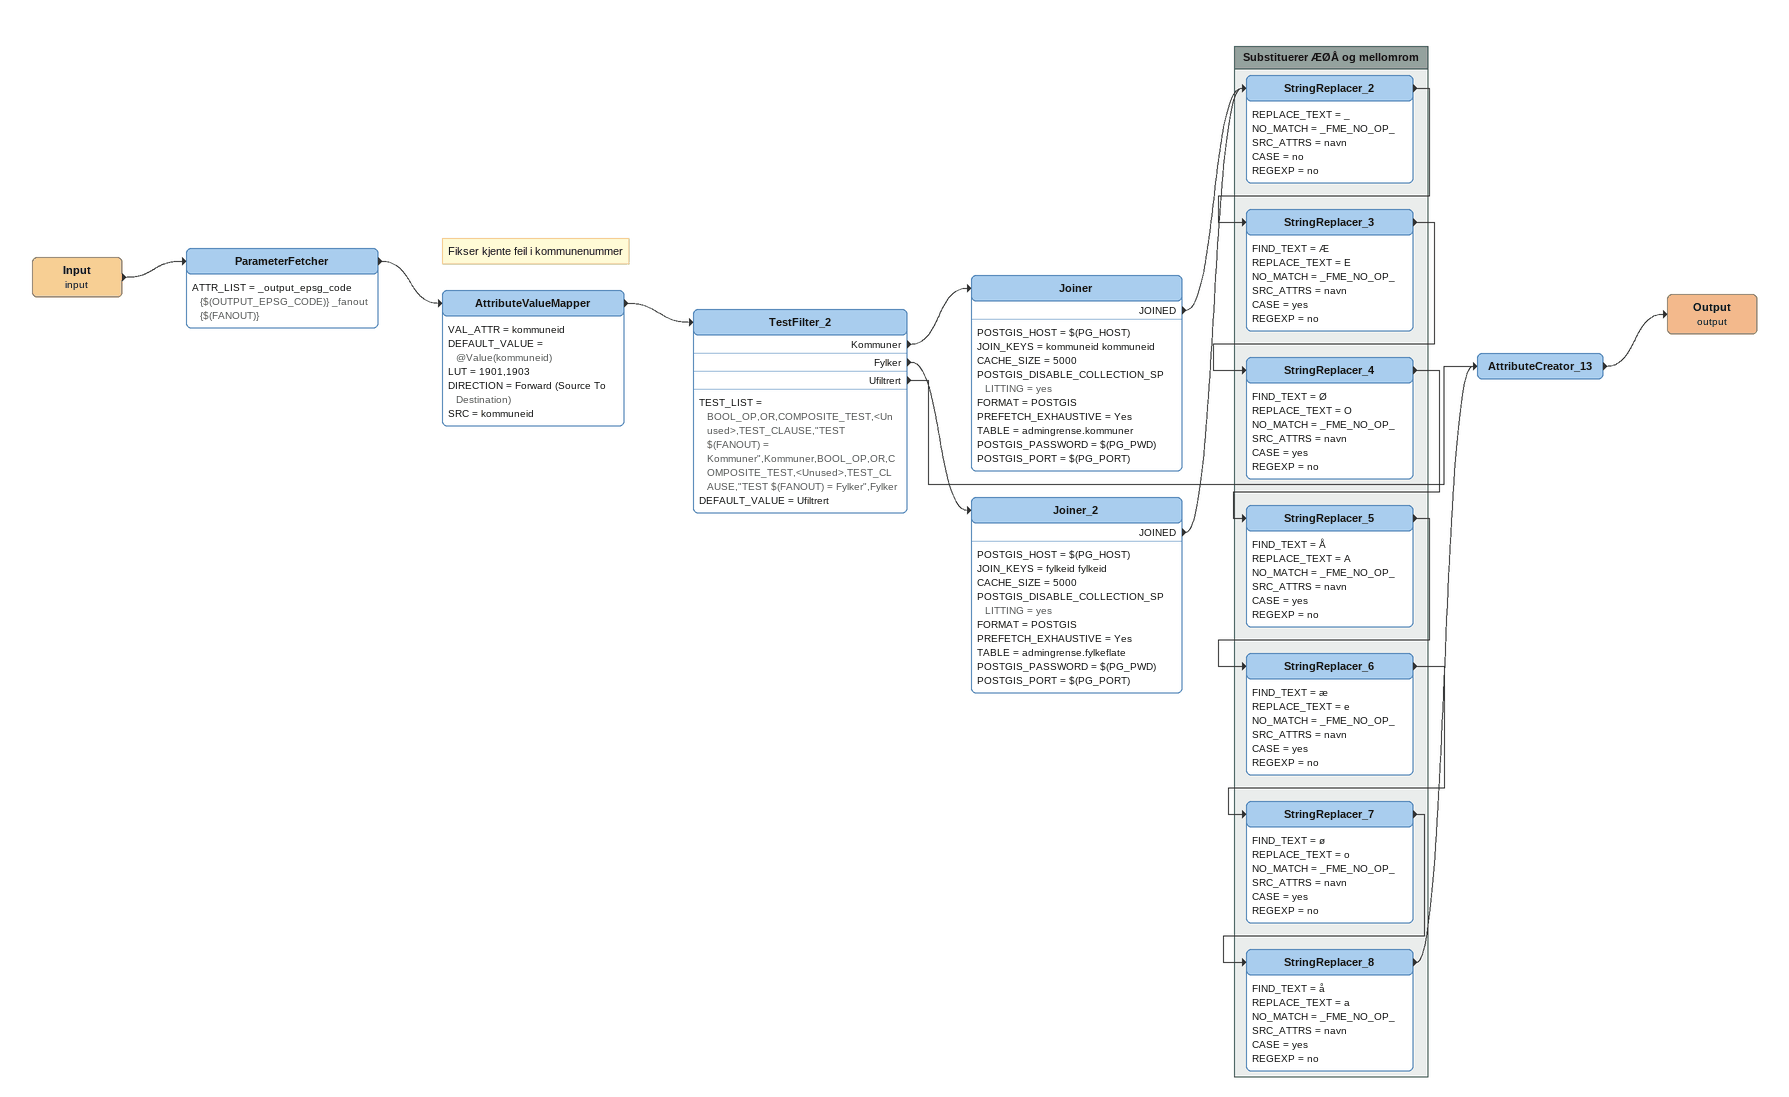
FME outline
Input (input)
    -> ParameterFetcher
ParameterFetcher
    ATTR_LIST = _output_epsg_code {$(OUTPUT_EPSG_CODE)} _fanout {$(FANOUT)}
    -> AttributeValueMapper
Note: Fikser kjente feil i kommunenummer
AttributeValueMapper
    VAL_ATTR = kommuneid
    DEFAULT_VALUE = @Value(kommuneid)
    LUT = 1901,1903
    DIRECTION = Forward (Source To Destination)
    SRC = kommuneid
    -> TestFilter_2
TestFilter_2
    TEST_LIST = BOOL_OP,OR,COMPOSITE_TEST,<Unused>,TEST_CLAUSE,"TEST $(FANOUT) = Kommuner",Kommuner,BOOL_OP,OR,COMPOSITE_TEST,<Unused>,TEST_CLAUSE,"TEST $(FANOUT) = Fylker",Fylker
    DEFAULT_VALUE = Ufiltrert
    Kommuner -> Joiner
    Fylker -> Joiner_2
    Ufiltrert -> AttributeCreator_13
Joiner
    POSTGIS_HOST = $(PG_HOST)
    JOIN_KEYS = kommuneid kommuneid
    CACHE_SIZE = 5000
    POSTGIS_DISABLE_COLLECTION_SPLITTING = yes
    FORMAT = POSTGIS
    PREFETCH_EXHAUSTIVE = Yes
    TABLE = admingrense.kommuner
    POSTGIS_PASSWORD = $(PG_PWD)
    POSTGIS_PORT = $(PG_PORT)
    JOINED -> StringReplacer_2
Joiner_2
    POSTGIS_HOST = $(PG_HOST)
    JOIN_KEYS = fylkeid fylkeid
    CACHE_SIZE = 5000
    POSTGIS_DISABLE_COLLECTION_SPLITTING = yes
    FORMAT = POSTGIS
    PREFETCH_EXHAUSTIVE = Yes
    TABLE = admingrense.fylkeflate
    POSTGIS_PASSWORD = $(PG_PWD)
    POSTGIS_PORT = $(PG_PORT)
    JOINED -> StringReplacer_2
AttributeCreator_13
    -> Output (output)
Output (output)

Bookmark: Substituerer ÆØÅ og mellomrom
StringReplacer_2
    REPLACE_TEXT = _
    NO_MATCH = _FME_NO_OP_
    SRC_ATTRS = navn
    CASE = no
    REGEXP = no
    -> StringReplacer_3
StringReplacer_3
    FIND_TEXT = Æ
    REPLACE_TEXT = E
    NO_MATCH = _FME_NO_OP_
    SRC_ATTRS = navn
    CASE = yes
    REGEXP = no
    -> StringReplacer_4
StringReplacer_4
    FIND_TEXT = Ø
    REPLACE_TEXT = O
    NO_MATCH = _FME_NO_OP_
    SRC_ATTRS = navn
    CASE = yes
    REGEXP = no
    -> StringReplacer_5
StringReplacer_5
    FIND_TEXT = Å
    REPLACE_TEXT = A
    NO_MATCH = _FME_NO_OP_
    SRC_ATTRS = navn
    CASE = yes
    REGEXP = no
    -> StringReplacer_6
StringReplacer_6
    FIND_TEXT = æ
    REPLACE_TEXT = e
    NO_MATCH = _FME_NO_OP_
    SRC_ATTRS = navn
    CASE = yes
    REGEXP = no
    -> StringReplacer_7
StringReplacer_7
    FIND_TEXT = ø
    REPLACE_TEXT = o
    NO_MATCH = _FME_NO_OP_
    SRC_ATTRS = navn
    CASE = yes
    REGEXP = no
    -> StringReplacer_8
StringReplacer_8
    FIND_TEXT = å
    REPLACE_TEXT = a
    NO_MATCH = _FME_NO_OP_
    SRC_ATTRS = navn
    CASE = yes
    REGEXP = no
    -> AttributeCreator_13
